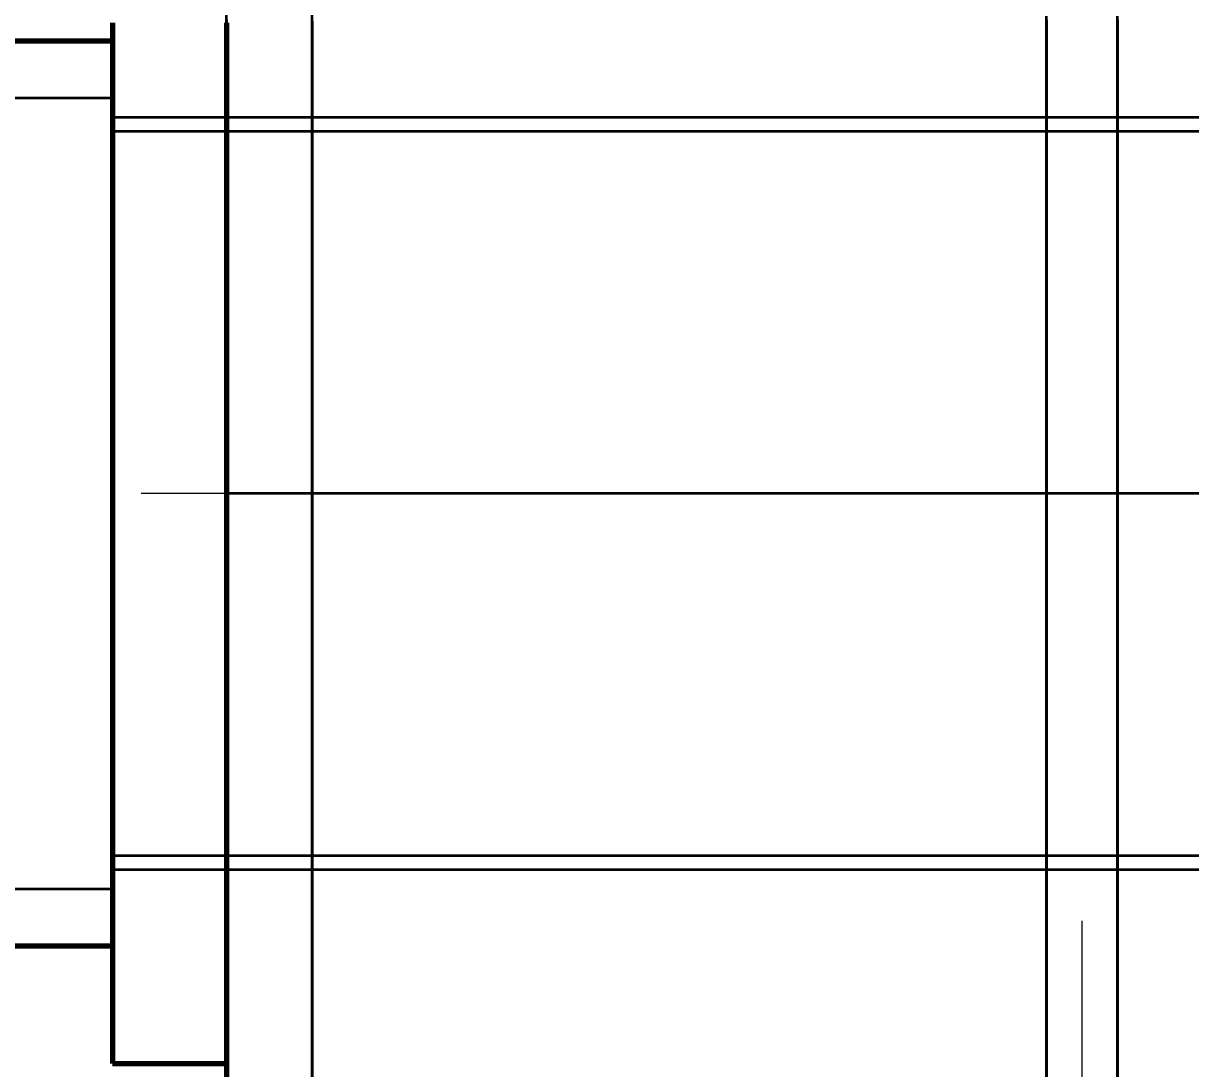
# Model space of a CAD drawing. Header units: millimetres. Extents: x 0 to 2382, y 0 to 420.
# Drawn here: x 178.078 to 182.172, y 118.272 to 121.939 of the extents above; entities that cross this region are included whole.
import ezdxf

# ---------------------------------------------------------------- set-up
doc = ezdxf.new("R2010")
doc.units = ezdxf.units.MM
doc.linetypes.add('IRAM-E-TRAZOS', pattern=[5, 4, -1])
doc.linetypes.add('IRAM-F-TRAZO-PUNTO', pattern=[20, 15, -2, 1, -2])
for name, color, linetype, lineweight in [('01-VISIBLE', 7, 'CONTINUOUS', 70), ('02-OCULTA', 4, 'IRAM-E-TRAZOS', 35), ('03-EJE', 1, 'IRAM-F-TRAZO-PUNTO', 18), ('04-COTA', 3, 'CONTINUOUS', 18)]:
    doc.layers.add(name, color=color, linetype=linetype, lineweight=lineweight)
doc.styles.add('ISO3098', font='isocpeur.ttf')
doc.dimstyles.new('FLAMA-IRAM', dxfattribs={"dimtxt": 3.5, "dimasz": 3.5, "dimexe": 2, "dimexo": 1.5, "dimgap": 1, "dimtad": 1, "dimdec": 1, "dimtxsty": 'ISO3098', "dimblk": 'IRAM_FLECHA', "dimblk1": 'IRAM_FLECHA', "dimblk2": 'IRAM_FLECHA', "dimcen": 2.5, "dimclrd": 256, "dimclre": 256, "dimclrt": 256, "dimazin": 3, "dimtfac": 1, "dimtmove": 0, "dimatfit": 3, "dimlwd": 18, "dimlwe": 18})

# ---------------------------------------------------------------- blocks, each defined once
blk = doc.blocks.new('IRAM_FLECHA')
blk.add_solid([(0, 0), (-1, 0.125), (-1, -0.125)])

msp = doc.modelspace()

# ---------------------------------------------------------------- linework, layer by layer
at = {"layer": '01-VISIBLE'}
for p, q in [((169.8784, 121.8781), (178.3909, 121.8781)), ((145.1909, 118.7031), (178.3909, 118.7031)), ((178.3909, 118.2906), (178.7909, 118.2906))]:
    msp.add_line(p, q, dxfattribs=at)
for points in [[(178.3909, 121.9406), (178.3909, 121.8906), (178.3909, 121.8406), (178.3909, 121.7906), (178.3909, 121.7406), (178.3909, 121.6906), (178.3909, 121.6406), (178.3909, 121.5906), (178.3909, 121.5406), (178.3909, 121.4906), (178.3909, 121.4406), (178.3909, 121.3906), (178.3909, 121.3406), (178.3909, 121.2906), (178.3909, 121.2406), (178.3909, 121.1906), (178.3909, 121.1406), (178.3909, 121.0906), (178.3909, 121.0406), (178.3909, 120.9906), (178.3909, 120.9406), (178.3909, 120.8906), (178.3909, 120.8406), (178.3909, 120.7906), (178.3909, 120.7406), (178.3909, 120.6906), (178.3909, 120.6406), (178.3909, 120.5906), (178.3909, 120.5406), (178.3909, 120.4906), (178.3909, 120.4406), (178.3909, 120.3906), (178.3909, 120.3406), (178.3909, 120.2906)], [(178.7909, 121.9407), (178.7909, 121.8907), (178.7909, 121.8407), (178.7909, 121.7907), (178.7909, 121.7407), (178.7909, 121.6907), (178.7909, 121.6407), (178.7909, 121.5907), (178.7909, 121.5407), (178.7909, 121.4907), (178.7909, 121.4407), (178.7909, 121.3907), (178.7909, 121.3407), (178.7909, 121.2907), (178.7909, 121.2407), (178.7909, 121.1907), (178.7909, 121.1407), (178.7909, 121.0907), (178.7909, 121.0407), (178.7909, 120.9907), (178.7909, 120.9407), (178.7909, 120.8907), (178.7909, 120.8407), (178.7909, 120.7907), (178.7909, 120.7407), (178.7909, 120.6906), (178.7909, 120.6406), (178.7909, 120.5906), (178.7909, 120.5406), (178.7909, 120.4906), (178.7909, 120.4406), (178.7909, 120.3906), (178.7909, 120.3406), (178.7909, 120.2906)], [(178.3909, 120.2906), (178.3909, 120.2406), (178.3909, 120.1906), (178.3909, 120.1406), (178.3909, 120.0906), (178.3909, 120.0406), (178.3909, 119.9906), (178.3909, 119.9406), (178.3909, 119.8906), (178.3909, 119.8406), (178.3909, 119.7906), (178.3909, 119.7406), (178.3909, 119.6906), (178.3909, 119.6406), (178.3909, 119.5906), (178.3909, 119.5406), (178.3909, 119.4906), (178.3909, 119.4406), (178.3909, 119.3906), (178.3909, 119.3406), (178.3909, 119.2906), (178.3909, 119.2406), (178.3909, 119.1906), (178.3909, 119.1406), (178.3909, 119.0906), (178.3909, 119.0406), (178.3909, 118.9906), (178.3909, 118.9406), (178.3909, 118.8906), (178.3909, 118.8406), (178.3909, 118.7906), (178.3909, 118.7406), (178.3909, 118.6906), (178.3909, 118.6406), (178.3909, 118.5906), (178.3909, 118.5406), (178.3909, 118.4906), (178.3909, 118.4406), (178.3909, 118.3906), (178.3909, 118.3406), (178.3909, 118.2906)], [(178.7909, 120.2906), (178.7909, 120.2406), (178.7909, 120.1906), (178.7909, 120.1406), (178.7909, 120.0906), (178.7909, 120.0406), (178.7909, 119.9906), (178.7909, 119.9406), (178.7909, 119.8906), (178.7909, 119.8406), (178.7909, 119.7906), (178.7909, 119.7406), (178.7909, 119.6906), (178.7909, 119.6406), (178.7909, 119.5906), (178.7909, 119.5406), (178.7909, 119.4906), (178.7909, 119.4406), (178.7909, 119.3906), (178.7909, 119.3406), (178.7909, 119.2906), (178.7909, 119.2406), (178.7909, 119.1906), (178.7909, 119.1406), (178.7909, 119.0906), (178.7909, 119.0406), (178.7909, 118.9906), (178.7909, 118.9406), (178.7909, 118.8906), (178.7909, 118.8406), (178.7909, 118.7906), (178.7909, 118.7406), (178.7909, 118.6906), (178.7909, 118.6406), (178.7909, 118.5906), (178.7909, 118.5406), (178.7909, 118.4906), (178.7909, 118.4406), (178.7909, 118.3906), (178.7909, 118.3406), (178.7909, 118.2906), (178.7909, 118.2406)]]:
    msp.add_lwpolyline(points, dxfattribs=at)
at = {"layer": '02-OCULTA'}
for p, q in [((145.1909, 121.6781), (178.3909, 121.6781)), ((178.3909, 121.6106), (178.7909, 121.6106)), ((178.7909, 121.6106), (184.7909, 121.6106)), ((138.3909, 121.5606), (185.1909, 121.5606)), ((178.7909, 120.2906), (184.7909, 120.2906)), ((138.3909, 119.0206), (185.1909, 119.0206)), ((178.3909, 118.9706), (178.7909, 118.9706)), ((178.7909, 118.9706), (184.7909, 118.9706)), ((145.1909, 118.9031), (178.3909, 118.9031))]:
    msp.add_line(p, q, dxfattribs=at)
for points in [[(178.7909, 118.2116), (178.7909, 118.2746), (178.7909, 118.3376), (178.7909, 118.4006), (178.7909, 118.4636), (178.7909, 118.5266), (178.7909, 118.5896), (178.7909, 118.6526), (178.7909, 118.7156), (178.7909, 118.7786), (178.7909, 118.8416), (178.7909, 118.9046), (178.7909, 118.9676), (178.7909, 119.0306), (178.7909, 119.0936), (178.7909, 119.1566), (178.7909, 119.2196), (178.7909, 119.2826), (178.7909, 119.3456), (178.7909, 119.4086), (178.7909, 119.4716), (178.7909, 119.5346), (178.7909, 119.5976), (178.7909, 119.6606), (178.7909, 119.7236), (178.7909, 119.7866), (178.7909, 119.8496), (178.7909, 119.9126), (178.7909, 119.9756), (178.7909, 120.0386), (178.7909, 120.1016), (178.7909, 120.1646), (178.7909, 120.2276), (178.7909, 120.2906), (178.7909, 120.3536), (178.7909, 120.4166), (178.7909, 120.4796), (178.7909, 120.5426), (178.7909, 120.6056), (178.7909, 120.6686), (178.7909, 120.7316), (178.7909, 120.7946), (178.7909, 120.8576), (178.7909, 120.9206), (178.7909, 120.9836), (178.7909, 121.0466), (178.7909, 121.1096), (178.7909, 121.1726), (178.7909, 121.2356), (178.7909, 121.2986), (178.7909, 121.3616), (178.7909, 121.4246), (178.7909, 121.4876), (178.7909, 121.5506), (178.7909, 121.6136), (178.7909, 121.6766), (178.7909, 121.7396), (178.7909, 121.8026), (178.7909, 121.8656), (178.7909, 121.9286), (178.7909, 121.9916)], [(179.0909, 118.2116), (179.0909, 118.2746), (179.0909, 118.3376), (179.0909, 118.4006), (179.0909, 118.4636), (179.0909, 118.5266), (179.0909, 118.5896), (179.0909, 118.6526), (179.0909, 118.7156), (179.0909, 118.7786), (179.0909, 118.8416), (179.0909, 118.9046), (179.0909, 118.9676), (179.0909, 119.0306), (179.0909, 119.0936), (179.0909, 119.1566), (179.0909, 119.2196), (179.0909, 119.2826), (179.0909, 119.3456), (179.0909, 119.4086), (179.0909, 119.4716), (179.0909, 119.5346), (179.0909, 119.5976), (179.0909, 119.6606), (179.0909, 119.7236), (179.0909, 119.7866), (179.0909, 119.8496), (179.0909, 119.9126), (179.0909, 119.9756), (179.0909, 120.0386), (179.0909, 120.1016), (179.0909, 120.1646), (179.0909, 120.2276), (179.0909, 120.2906), (179.0909, 120.3536), (179.0909, 120.4166), (179.0909, 120.4796), (179.0909, 120.5426), (179.0909, 120.6056), (179.0909, 120.6686), (179.0909, 120.7316), (179.0909, 120.7946), (179.0909, 120.8576), (179.0909, 120.9206), (179.0909, 120.9836), (179.0909, 121.0466), (179.0909, 121.1096), (179.0909, 121.1726), (179.0909, 121.2356), (179.0909, 121.2986), (179.0909, 121.3616), (179.0909, 121.4246), (179.0909, 121.4876), (179.0909, 121.5506), (179.0909, 121.6136), (179.0909, 121.6766), (179.0909, 121.7396), (179.0909, 121.8026), (179.0909, 121.8656), (179.0909, 121.9286), (179.0909, 121.9916)], [(179.0909, 118.2446), (179.0909, 118.3066), (179.0909, 118.3686), (179.0909, 118.4306), (179.0909, 118.4926), (179.0909, 118.5546), (179.0909, 118.6166), (179.0909, 118.6786), (179.0909, 118.7406), (179.0909, 118.8026), (179.0909, 118.8646), (179.0909, 118.9266), (179.0909, 118.9886), (179.0909, 119.0506), (179.0909, 119.1126), (179.0909, 119.1746), (179.0909, 119.2366), (179.0909, 119.2986), (179.0909, 119.3606), (179.0909, 119.4226), (179.0909, 119.4846), (179.0909, 119.5466), (179.0909, 119.6086), (179.0909, 119.6706), (179.0909, 119.7326), (179.0909, 119.7946), (179.0909, 119.8566), (179.0909, 119.9186), (179.0909, 119.9806), (179.0909, 120.0426), (179.0909, 120.1046), (179.0909, 120.1666), (179.0909, 120.2286), (179.0909, 120.2906), (179.0909, 120.3526), (179.0909, 120.4146), (179.0909, 120.4766), (179.0909, 120.5386), (179.0909, 120.6006), (179.0909, 120.6626), (179.0909, 120.7246), (179.0909, 120.7866), (179.0909, 120.8486), (179.0909, 120.9106), (179.0909, 120.9726), (179.0909, 121.0346), (179.0909, 121.0966), (179.0909, 121.1586), (179.0909, 121.2206), (179.0909, 121.2826), (179.0909, 121.3446), (179.0909, 121.4066), (179.0909, 121.4686), (179.0909, 121.5306), (179.0909, 121.5926), (179.0909, 121.6546), (179.0909, 121.7166), (179.0909, 121.7786), (179.0909, 121.8406), (179.0909, 121.9026), (179.0909, 121.9646)], [(181.6659, 118.2446), (181.6659, 118.3066), (181.6659, 118.3686), (181.6659, 118.4306), (181.6659, 118.4926), (181.6659, 118.5546), (181.6659, 118.6166), (181.6659, 118.6786), (181.6659, 118.7406), (181.6659, 118.8026), (181.6659, 118.8646), (181.6659, 118.9266), (181.6659, 118.9886), (181.6659, 119.0506), (181.6659, 119.1126), (181.6659, 119.1746), (181.6659, 119.2366), (181.6659, 119.2986), (181.6659, 119.3606), (181.6659, 119.4226), (181.6659, 119.4846), (181.6659, 119.5466), (181.6659, 119.6086), (181.6659, 119.6706), (181.6659, 119.7326), (181.6659, 119.7946), (181.6659, 119.8566), (181.6659, 119.9186), (181.6659, 119.9806), (181.6659, 120.0426), (181.6659, 120.1046), (181.6659, 120.1666), (181.6659, 120.2286), (181.6659, 120.2906), (181.6659, 120.3526), (181.6659, 120.4146), (181.6659, 120.4766), (181.6659, 120.5386), (181.6659, 120.6006), (181.6659, 120.6626), (181.6659, 120.7246), (181.6659, 120.7866), (181.6659, 120.8486), (181.6659, 120.9106), (181.6659, 120.9726), (181.6659, 121.0346), (181.6659, 121.0966), (181.6659, 121.1586), (181.6659, 121.2206), (181.6659, 121.2826), (181.6659, 121.3446), (181.6659, 121.4066), (181.6659, 121.4686), (181.6659, 121.5306), (181.6659, 121.5926), (181.6659, 121.6546), (181.6659, 121.7166), (181.6659, 121.7786), (181.6659, 121.8406), (181.6659, 121.9026), (181.6659, 121.9646)], [(181.9159, 118.2446), (181.9159, 118.3066), (181.9159, 118.3686), (181.9159, 118.4306), (181.9159, 118.4926), (181.9159, 118.5546), (181.9159, 118.6166), (181.9159, 118.6786), (181.9159, 118.7406), (181.9159, 118.8026), (181.9159, 118.8646), (181.9159, 118.9266), (181.9159, 118.9886), (181.9159, 119.0506), (181.9159, 119.1126), (181.9159, 119.1746), (181.9159, 119.2366), (181.9159, 119.2986), (181.9159, 119.3606), (181.9159, 119.4226), (181.9159, 119.4846), (181.9159, 119.5466), (181.9159, 119.6086), (181.9159, 119.6706), (181.9159, 119.7326), (181.9159, 119.7946), (181.9159, 119.8566), (181.9159, 119.9186), (181.9159, 119.9806), (181.9159, 120.0426), (181.9159, 120.1046), (181.9159, 120.1666), (181.9159, 120.2286), (181.9159, 120.2906), (181.9159, 120.3526), (181.9159, 120.4146), (181.9159, 120.4766), (181.9159, 120.5386), (181.9159, 120.6006), (181.9159, 120.6626), (181.9159, 120.7246), (181.9159, 120.7866), (181.9159, 120.8486), (181.9159, 120.9106), (181.9159, 120.9726), (181.9159, 121.0346), (181.9159, 121.0966), (181.9159, 121.1586), (181.9159, 121.2206), (181.9159, 121.2826), (181.9159, 121.3446), (181.9159, 121.4066), (181.9159, 121.4686), (181.9159, 121.5306), (181.9159, 121.5926), (181.9159, 121.6546), (181.9159, 121.7166), (181.9159, 121.7786), (181.9159, 121.8406), (181.9159, 121.9026), (181.9159, 121.9646)], [(178.3909, 118.2906), (178.3909, 118.3406), (178.3909, 118.3906), (178.3909, 118.4406), (178.3909, 118.4906), (178.3909, 118.5406), (178.3909, 118.5906), (178.3909, 118.6406), (178.3909, 118.6906), (178.3909, 118.7406), (178.3909, 118.7906), (178.3909, 118.8406), (178.3909, 118.8906), (178.3909, 118.9406), (178.3909, 118.9906), (178.3909, 119.0406), (178.3909, 119.0906), (178.3909, 119.1406), (178.3909, 119.1906), (178.3909, 119.2406), (178.3909, 119.2906), (178.3909, 119.3406), (178.3909, 119.3906), (178.3909, 119.4406), (178.3909, 119.4906), (178.3909, 119.5406), (178.3909, 119.5906), (178.3909, 119.6406), (178.3909, 119.6906), (178.3909, 119.7406), (178.3909, 119.7906), (178.3909, 119.8406), (178.3909, 119.8906), (178.3909, 119.9406), (178.3909, 119.9906), (178.3909, 120.0406), (178.3909, 120.0906), (178.3909, 120.1406), (178.3909, 120.1906), (178.3909, 120.2406), (178.3909, 120.2906), (178.3909, 120.3406), (178.3909, 120.3906), (178.3909, 120.4406), (178.3909, 120.4906), (178.3909, 120.5406), (178.3909, 120.5906), (178.3909, 120.6406), (178.3909, 120.6906), (178.3909, 120.7406), (178.3909, 120.7906), (178.3909, 120.8406), (178.3909, 120.8906), (178.3909, 120.9406), (178.3909, 120.9906), (178.3909, 121.0406), (178.3909, 121.0906), (178.3909, 121.1406), (178.3909, 121.1906), (178.3909, 121.2406), (178.3909, 121.2906), (178.3909, 121.3406), (178.3909, 121.3906), (178.3909, 121.4406), (178.3909, 121.4906), (178.3909, 121.5406), (178.3909, 121.5906), (178.3909, 121.6406), (178.3909, 121.6906), (178.3909, 121.7406), (178.3909, 121.7906), (178.3909, 121.8406), (178.3909, 121.8906), (178.3909, 121.9406)], [(178.7909, 118.1906), (178.7909, 118.2781), (178.7909, 118.3656), (178.7909, 118.4531), (178.7909, 118.5406), (178.7909, 118.6281), (178.7909, 118.7156), (178.7909, 118.8031), (178.7909, 118.8906), (178.7909, 118.9781), (178.7909, 119.0656), (178.7909, 119.1531), (178.7909, 119.2406), (178.7909, 119.3281), (178.7909, 119.4156), (178.7909, 119.5031), (178.7909, 119.5906), (178.7909, 119.6781), (178.7909, 119.7656), (178.7909, 119.8531), (178.7909, 119.9406), (178.7909, 120.0281), (178.7909, 120.1156), (178.7909, 120.2031), (178.7909, 120.2906), (178.7909, 120.3781), (178.7909, 120.4656), (178.7909, 120.5531), (178.7909, 120.6406), (178.7909, 120.7281), (178.7909, 120.8156), (178.7909, 120.9031), (178.7909, 120.9906), (178.7909, 121.0781), (178.7909, 121.1656), (178.7909, 121.2531), (178.7909, 121.3406), (178.7909, 121.4281), (178.7909, 121.5156), (178.7909, 121.6031), (178.7909, 121.6906), (178.7909, 121.7781), (178.7909, 121.8656), (178.7909, 121.9531)], [(178.7909, 118.2267), (178.7909, 118.2771), (178.7909, 118.3274), (178.7909, 118.3778), (178.7909, 118.4281), (178.7909, 118.4784), (178.7909, 118.5288), (178.7909, 118.5791), (178.7909, 118.6294), (178.7909, 118.6798), (178.7909, 118.7301), (178.7909, 118.7805), (178.7909, 118.8308), (178.7909, 118.8811), (178.7909, 118.9315), (178.7909, 118.9818), (178.7909, 119.0322), (178.7909, 119.0825), (178.7909, 119.1328), (178.7909, 119.1832), (178.7909, 119.2335), (178.7909, 119.2839), (178.7909, 119.3342), (178.7909, 119.3845), (178.7909, 119.4349), (178.7909, 119.4852), (178.7909, 119.5355), (178.7909, 119.5859), (178.7909, 119.6362), (178.7909, 119.6866), (178.7909, 119.7369), (178.7909, 119.7872), (178.7909, 119.8376), (178.7909, 119.8879), (178.7909, 119.9383), (178.7909, 119.9886), (178.7909, 120.0389), (178.7909, 120.0893), (178.7909, 120.1396), (178.7909, 120.19), (178.7909, 120.2403), (178.7909, 120.2906), (178.7909, 120.341), (178.7909, 120.3913), (178.7909, 120.4416), (178.7909, 120.492), (178.7909, 120.5423), (178.7909, 120.5927), (178.7909, 120.643), (178.7909, 120.6933), (178.7909, 120.7437), (178.7909, 120.794), (178.7909, 120.8444), (178.7909, 120.8947), (178.7909, 120.945), (178.7909, 120.9954), (178.7909, 121.0457), (178.7909, 121.0961), (178.7909, 121.1464), (178.7909, 121.1967), (178.7909, 121.2471), (178.7909, 121.2974), (178.7909, 121.3478), (178.7909, 121.3981), (178.7909, 121.4484), (178.7909, 121.4988), (178.7909, 121.5491), (178.7909, 121.5994), (178.7909, 121.6498), (178.7909, 121.7001), (178.7909, 121.7505), (178.7909, 121.8008), (178.7909, 121.8511), (178.7909, 121.9015), (178.7909, 121.9518)], [(178.7909, 121.9518), (178.7909, 121.9015), (178.7909, 121.8511), (178.7909, 121.8008), (178.7909, 121.7505), (178.7909, 121.7001), (178.7909, 121.6498), (178.7909, 121.5994), (178.7909, 121.5491), (178.7909, 121.4988), (178.7909, 121.4484), (178.7909, 121.3981), (178.7909, 121.3478), (178.7909, 121.2974), (178.7909, 121.2471), (178.7909, 121.1967), (178.7909, 121.1464), (178.7909, 121.0961), (178.7909, 121.0457), (178.7909, 120.9954), (178.7909, 120.945), (178.7909, 120.8947), (178.7909, 120.8444), (178.7909, 120.794), (178.7909, 120.7437), (178.7909, 120.6933), (178.7909, 120.643), (178.7909, 120.5927), (178.7909, 120.5423), (178.7909, 120.492), (178.7909, 120.4416), (178.7909, 120.3913), (178.7909, 120.341), (178.7909, 120.2906)], [(178.7909, 121.9472), (178.7909, 121.897), (178.7909, 121.8468), (178.7909, 121.7966), (178.7909, 121.7464), (178.7909, 121.6962), (178.7909, 121.646), (178.7909, 121.5958), (178.7909, 121.5456), (178.7909, 121.4954), (178.7909, 121.4452), (178.7909, 121.395), (178.7909, 121.3448), (178.7909, 121.2946), (178.7909, 121.2444), (178.7909, 121.1942), (178.7909, 121.144), (178.7909, 121.0938), (178.7909, 121.0436), (178.7909, 120.9934), (178.7909, 120.9432), (178.7909, 120.893), (178.7909, 120.8428), (178.7909, 120.7926), (178.7909, 120.7424), (178.7909, 120.6922), (178.7909, 120.642), (178.7909, 120.5918), (178.7909, 120.5416), (178.7909, 120.4914), (178.7909, 120.4412), (178.7909, 120.391), (178.7909, 120.3408), (178.7909, 120.2906)], [(178.7909, 118.2906), (178.7909, 118.3406), (178.7909, 118.3906), (178.7909, 118.4406), (178.7909, 118.4906), (178.7909, 118.5406), (178.7909, 118.5906), (178.7909, 118.6406), (178.7909, 118.6906), (178.7909, 118.7406), (178.7909, 118.7906), (178.7909, 118.8406), (178.7909, 118.8906), (178.7909, 118.9406), (178.7909, 118.9906), (178.7909, 119.0406), (178.7909, 119.0906), (178.7909, 119.1406), (178.7909, 119.1906), (178.7909, 119.2406), (178.7909, 119.2906), (178.7909, 119.3406), (178.7909, 119.3906), (178.7909, 119.4406), (178.7909, 119.4906), (178.7909, 119.5406), (178.7909, 119.5906), (178.7909, 119.6406), (178.7909, 119.6906), (178.7909, 119.7406), (178.7909, 119.7906), (178.7909, 119.8406), (178.7909, 119.8906), (178.7909, 119.9406), (178.7909, 119.9906), (178.7909, 120.0406), (178.7909, 120.0906), (178.7909, 120.1406), (178.7909, 120.1906), (178.7909, 120.2406), (178.7909, 120.2906), (178.7909, 120.3406), (178.7909, 120.3906), (178.7909, 120.4406), (178.7909, 120.4906), (178.7909, 120.5406), (178.7909, 120.5906), (178.7909, 120.6406), (178.7909, 120.6906), (178.7909, 120.7406), (178.7909, 120.7906), (178.7909, 120.8406), (178.7909, 120.8906), (178.7909, 120.9406), (178.7909, 120.9906), (178.7909, 121.0406), (178.7909, 121.0906), (178.7909, 121.1406), (178.7909, 121.1906), (178.7909, 121.2406), (178.7909, 121.2906), (178.7909, 121.3406), (178.7909, 121.3906), (178.7909, 121.4406), (178.7909, 121.4906), (178.7909, 121.5406), (178.7909, 121.5906), (178.7909, 121.6406), (178.7909, 121.6906), (178.7909, 121.7406), (178.7909, 121.7906), (178.7909, 121.8406), (178.7909, 121.8906), (178.7909, 121.9406)], [(178.7909, 121.9406), (178.7909, 121.8906), (178.7909, 121.8406), (178.7909, 121.7906), (178.7909, 121.7406), (178.7909, 121.6906), (178.7909, 121.6406), (178.7909, 121.5906), (178.7909, 121.5406), (178.7909, 121.4906), (178.7909, 121.4406), (178.7909, 121.3906), (178.7909, 121.3406), (178.7909, 121.2906), (178.7909, 121.2406), (178.7909, 121.1906), (178.7909, 121.1406), (178.7909, 121.0906), (178.7909, 121.0406), (178.7909, 120.9906), (178.7909, 120.9406), (178.7909, 120.8906), (178.7909, 120.8406), (178.7909, 120.7906), (178.7909, 120.7406), (178.7909, 120.6906), (178.7909, 120.6406), (178.7909, 120.5906), (178.7909, 120.5406), (178.7909, 120.4906), (178.7909, 120.4406), (178.7909, 120.3906), (178.7909, 120.3406), (178.7909, 120.2906)], [(179.0909, 121.9473), (179.0909, 121.8971), (179.0909, 121.8469), (179.0909, 121.7967), (179.0909, 121.7465), (179.0909, 121.6963), (179.0909, 121.6461), (179.0909, 121.5959), (179.0909, 121.5457), (179.0909, 121.4955), (179.0909, 121.4453), (179.0909, 121.3951), (179.0909, 121.3449), (179.0909, 121.2947), (179.0909, 121.2445), (179.0909, 121.1943), (179.0909, 121.1441), (179.0909, 121.0939), (179.0909, 121.0437), (179.0909, 120.9935), (179.0909, 120.9433), (179.0909, 120.8931), (179.0909, 120.8429), (179.0909, 120.7927), (179.0909, 120.7425), (179.0909, 120.6923), (179.0909, 120.642), (179.0909, 120.5918), (179.0909, 120.5416), (179.0909, 120.4914), (179.0909, 120.4412), (179.0909, 120.391), (179.0909, 120.3408), (179.0909, 120.2906)], [(179.0909, 121.9472), (179.0909, 121.897), (179.0909, 121.8468), (179.0909, 121.7966), (179.0909, 121.7464), (179.0909, 121.6962), (179.0909, 121.646), (179.0909, 121.5958), (179.0909, 121.5456), (179.0909, 121.4954), (179.0909, 121.4452), (179.0909, 121.395), (179.0909, 121.3448), (179.0909, 121.2946), (179.0909, 121.2444), (179.0909, 121.1942), (179.0909, 121.144), (179.0909, 121.0938), (179.0909, 121.0436), (179.0909, 120.9934), (179.0909, 120.9432), (179.0909, 120.893), (179.0909, 120.8428), (179.0909, 120.7926), (179.0909, 120.7424), (179.0909, 120.6922), (179.0909, 120.642), (179.0909, 120.5918), (179.0909, 120.5416), (179.0909, 120.4914), (179.0909, 120.4412), (179.0909, 120.391), (179.0909, 120.3408), (179.0909, 120.2906)], [(181.6659, 118.2267), (181.6659, 118.2771), (181.6659, 118.3274), (181.6659, 118.3778), (181.6659, 118.4281), (181.6659, 118.4784), (181.6659, 118.5288), (181.6659, 118.5791), (181.6659, 118.6294), (181.6659, 118.6798), (181.6659, 118.7301), (181.6659, 118.7805), (181.6659, 118.8308), (181.6659, 118.8811), (181.6659, 118.9315), (181.6659, 118.9818), (181.6659, 119.0322), (181.6659, 119.0825), (181.6659, 119.1328), (181.6659, 119.1832), (181.6659, 119.2335), (181.6659, 119.2839), (181.6659, 119.3342), (181.6659, 119.3845), (181.6659, 119.4349), (181.6659, 119.4852), (181.6659, 119.5355), (181.6659, 119.5859), (181.6659, 119.6362), (181.6659, 119.6866), (181.6659, 119.7369), (181.6659, 119.7872), (181.6659, 119.8376), (181.6659, 119.8879), (181.6659, 119.9383), (181.6659, 119.9886), (181.6659, 120.0389), (181.6659, 120.0893), (181.6659, 120.1396), (181.6659, 120.19), (181.6659, 120.2403), (181.6659, 120.2906), (181.6659, 120.341), (181.6659, 120.3913), (181.6659, 120.4416), (181.6659, 120.492), (181.6659, 120.5423), (181.6659, 120.5927), (181.6659, 120.643), (181.6659, 120.6933), (181.6659, 120.7437), (181.6659, 120.794), (181.6659, 120.8444), (181.6659, 120.8947), (181.6659, 120.945), (181.6659, 120.9954), (181.6659, 121.0457), (181.6659, 121.0961), (181.6659, 121.1464), (181.6659, 121.1967), (181.6659, 121.2471), (181.6659, 121.2974), (181.6659, 121.3478), (181.6659, 121.3981), (181.6659, 121.4484), (181.6659, 121.4988), (181.6659, 121.5491), (181.6659, 121.5994), (181.6659, 121.6498), (181.6659, 121.7001), (181.6659, 121.7505), (181.6659, 121.8008), (181.6659, 121.8511), (181.6659, 121.9015), (181.6659, 121.9518)], [(181.6659, 121.9518), (181.6659, 121.9015), (181.6659, 121.8511), (181.6659, 121.8008), (181.6659, 121.7505), (181.6659, 121.7001), (181.6659, 121.6498), (181.6659, 121.5994), (181.6659, 121.5491), (181.6659, 121.4988), (181.6659, 121.4484), (181.6659, 121.3981), (181.6659, 121.3478), (181.6659, 121.2974), (181.6659, 121.2471), (181.6659, 121.1967), (181.6659, 121.1464), (181.6659, 121.0961), (181.6659, 121.0457), (181.6659, 120.9954), (181.6659, 120.945), (181.6659, 120.8947), (181.6659, 120.8444), (181.6659, 120.794), (181.6659, 120.7437), (181.6659, 120.6933), (181.6659, 120.643), (181.6659, 120.5927), (181.6659, 120.5423), (181.6659, 120.492), (181.6659, 120.4416), (181.6659, 120.3913), (181.6659, 120.341), (181.6659, 120.2906)], [(181.6659, 121.9473), (181.6659, 121.8971), (181.6659, 121.8469), (181.6659, 121.7967), (181.6659, 121.7465), (181.6659, 121.6963), (181.6659, 121.6461), (181.6659, 121.5959), (181.6659, 121.5457), (181.6659, 121.4955), (181.6659, 121.4453), (181.6659, 121.3951), (181.6659, 121.3449), (181.6659, 121.2947), (181.6659, 121.2445), (181.6659, 121.1943), (181.6659, 121.1441), (181.6659, 121.0939), (181.6659, 121.0437), (181.6659, 120.9935), (181.6659, 120.9433), (181.6659, 120.8931), (181.6659, 120.8429), (181.6659, 120.7927), (181.6659, 120.7425), (181.6659, 120.6923), (181.6659, 120.642), (181.6659, 120.5918), (181.6659, 120.5416), (181.6659, 120.4914), (181.6659, 120.4412), (181.6659, 120.391), (181.6659, 120.3408), (181.6659, 120.2906)], [(181.9159, 118.2267), (181.9159, 118.2771), (181.9159, 118.3274), (181.9159, 118.3778), (181.9159, 118.4281), (181.9159, 118.4784), (181.9159, 118.5288), (181.9159, 118.5791), (181.9159, 118.6294), (181.9159, 118.6798), (181.9159, 118.7301), (181.9159, 118.7805), (181.9159, 118.8308), (181.9159, 118.8811), (181.9159, 118.9315), (181.9159, 118.9818), (181.9159, 119.0322), (181.9159, 119.0825), (181.9159, 119.1328), (181.9159, 119.1832), (181.9159, 119.2335), (181.9159, 119.2839), (181.9159, 119.3342), (181.9159, 119.3845), (181.9159, 119.4349), (181.9159, 119.4852), (181.9159, 119.5355), (181.9159, 119.5859), (181.9159, 119.6362), (181.9159, 119.6866), (181.9159, 119.7369), (181.9159, 119.7872), (181.9159, 119.8376), (181.9159, 119.8879), (181.9159, 119.9383), (181.9159, 119.9886), (181.9159, 120.0389), (181.9159, 120.0893), (181.9159, 120.1396), (181.9159, 120.19), (181.9159, 120.2403), (181.9159, 120.2906), (181.9159, 120.341), (181.9159, 120.3913), (181.9159, 120.4416), (181.9159, 120.492), (181.9159, 120.5423), (181.9159, 120.5927), (181.9159, 120.643), (181.9159, 120.6933), (181.9159, 120.7437), (181.9159, 120.794), (181.9159, 120.8444), (181.9159, 120.8947), (181.9159, 120.945), (181.9159, 120.9954), (181.9159, 121.0457), (181.9159, 121.0961), (181.9159, 121.1464), (181.9159, 121.1967), (181.9159, 121.2471), (181.9159, 121.2974), (181.9159, 121.3478), (181.9159, 121.3981), (181.9159, 121.4484), (181.9159, 121.4988), (181.9159, 121.5491), (181.9159, 121.5994), (181.9159, 121.6498), (181.9159, 121.7001), (181.9159, 121.7505), (181.9159, 121.8008), (181.9159, 121.8511), (181.9159, 121.9015), (181.9159, 121.9518)], [(181.9159, 121.9518), (181.9159, 121.9015), (181.9159, 121.8511), (181.9159, 121.8008), (181.9159, 121.7505), (181.9159, 121.7001), (181.9159, 121.6498), (181.9159, 121.5994), (181.9159, 121.5491), (181.9159, 121.4988), (181.9159, 121.4484), (181.9159, 121.3981), (181.9159, 121.3478), (181.9159, 121.2974), (181.9159, 121.2471), (181.9159, 121.1967), (181.9159, 121.1464), (181.9159, 121.0961), (181.9159, 121.0457), (181.9159, 120.9954), (181.9159, 120.945), (181.9159, 120.8947), (181.9159, 120.8444), (181.9159, 120.794), (181.9159, 120.7437), (181.9159, 120.6933), (181.9159, 120.643), (181.9159, 120.5927), (181.9159, 120.5423), (181.9159, 120.492), (181.9159, 120.4416), (181.9159, 120.3913), (181.9159, 120.341), (181.9159, 120.2906)], [(181.9159, 121.9473), (181.9159, 121.8971), (181.9159, 121.8469), (181.9159, 121.7967), (181.9159, 121.7465), (181.9159, 121.6963), (181.9159, 121.6461), (181.9159, 121.5959), (181.9159, 121.5457), (181.9159, 121.4955), (181.9159, 121.4453), (181.9159, 121.3951), (181.9159, 121.3449), (181.9159, 121.2947), (181.9159, 121.2445), (181.9159, 121.1943), (181.9159, 121.1441), (181.9159, 121.0939), (181.9159, 121.0437), (181.9159, 120.9935), (181.9159, 120.9433), (181.9159, 120.8931), (181.9159, 120.8429), (181.9159, 120.7927), (181.9159, 120.7425), (181.9159, 120.6923), (181.9159, 120.642), (181.9159, 120.5918), (181.9159, 120.5416), (181.9159, 120.4914), (181.9159, 120.4412), (181.9159, 120.391), (181.9159, 120.3408), (181.9159, 120.2906)], [(178.3909, 118.7031), (178.3909, 118.7535), (178.3909, 118.8039), (178.3909, 118.8543), (178.3909, 118.9047), (178.3909, 118.9551), (178.3909, 119.0055), (178.3909, 119.0559), (178.3909, 119.1063), (178.3909, 119.1567), (178.3909, 119.2071), (178.3909, 119.2575), (178.3909, 119.3079), (178.3909, 119.3583), (178.3909, 119.4087), (178.3909, 119.4591), (178.3909, 119.5095), (178.3909, 119.5599), (178.3909, 119.6103), (178.3909, 119.6607), (178.3909, 119.7111), (178.3909, 119.7615), (178.3909, 119.8119), (178.3909, 119.8623), (178.3909, 119.9127), (178.3909, 119.9631), (178.3909, 120.0134), (178.3909, 120.0638), (178.3909, 120.1142), (178.3909, 120.1646), (178.3909, 120.215), (178.3909, 120.2654), (178.3909, 120.3158), (178.3909, 120.3662), (178.3909, 120.4166), (178.3909, 120.467), (178.3909, 120.5174), (178.3909, 120.5678), (178.3909, 120.6182), (178.3909, 120.6686), (178.3909, 120.719), (178.3909, 120.7694), (178.3909, 120.8198), (178.3909, 120.8702), (178.3909, 120.9206), (178.3909, 120.971), (178.3909, 121.0214), (178.3909, 121.0718), (178.3909, 121.1222), (178.3909, 121.1726), (178.3909, 121.223), (178.3909, 121.2734), (178.3909, 121.3238), (178.3909, 121.3742), (178.3909, 121.4246), (178.3909, 121.475), (178.3909, 121.5254), (178.3909, 121.5758), (178.3909, 121.6261), (178.3909, 121.6765), (178.3909, 121.7269), (178.3909, 121.7773), (178.3909, 121.8277), (178.3909, 121.8781)], [(178.3909, 121.8781), (178.3909, 121.8269), (178.3909, 121.7757), (178.3909, 121.7245), (178.3909, 121.6733), (178.3909, 121.6221), (178.3909, 121.5709), (178.3909, 121.5197), (178.3909, 121.4685), (178.3909, 121.4172), (178.3909, 121.366), (178.3909, 121.3148), (178.3909, 121.2636), (178.3909, 121.2124), (178.3909, 121.1612), (178.3909, 121.11), (178.3909, 121.0588), (178.3909, 121.0076), (178.3909, 120.9564), (178.3909, 120.9051), (178.3909, 120.8539), (178.3909, 120.8027), (178.3909, 120.7515), (178.3909, 120.7003), (178.3909, 120.6491), (178.3909, 120.5979), (178.3909, 120.5467), (178.3909, 120.4955), (178.3909, 120.4443), (178.3909, 120.3931), (178.3909, 120.3418), (178.3909, 120.2906)], [(178.3909, 118.9031), (178.3909, 118.9536), (178.3909, 119.004), (178.3909, 119.0545), (178.3909, 119.105), (178.3909, 119.1554), (178.3909, 119.2059), (178.3909, 119.2563), (178.3909, 119.3068), (178.3909, 119.3572), (178.3909, 119.4077), (178.3909, 119.4581), (178.3909, 119.5086), (178.3909, 119.559), (178.3909, 119.6095), (178.3909, 119.66), (178.3909, 119.7104), (178.3909, 119.7609), (178.3909, 119.8113), (178.3909, 119.8618), (178.3909, 119.9122), (178.3909, 119.9627), (178.3909, 120.0131), (178.3909, 120.0636), (178.3909, 120.114), (178.3909, 120.1645), (178.3909, 120.215), (178.3909, 120.2654), (178.3909, 120.3159), (178.3909, 120.3663), (178.3909, 120.4168), (178.3909, 120.4672), (178.3909, 120.5177), (178.3909, 120.5681), (178.3909, 120.6186), (178.3909, 120.669), (178.3909, 120.7195), (178.3909, 120.77), (178.3909, 120.8204), (178.3909, 120.8709), (178.3909, 120.9213), (178.3909, 120.9718), (178.3909, 121.0222), (178.3909, 121.0727), (178.3909, 121.1231), (178.3909, 121.1736), (178.3909, 121.224), (178.3909, 121.2745), (178.3909, 121.325), (178.3909, 121.3754), (178.3909, 121.4259), (178.3909, 121.4763), (178.3909, 121.5268), (178.3909, 121.5772), (178.3909, 121.6277), (178.3909, 121.6781)], [(178.3909, 121.6781), (178.3909, 121.6267), (178.3909, 121.5754), (178.3909, 121.524), (178.3909, 121.4726), (178.3909, 121.4212), (178.3909, 121.3698), (178.3909, 121.3184), (178.3909, 121.267), (178.3909, 121.2156), (178.3909, 121.1642), (178.3909, 121.1129), (178.3909, 121.0615), (178.3909, 121.0101), (178.3909, 120.9587), (178.3909, 120.9073), (178.3909, 120.8559), (178.3909, 120.8045), (178.3909, 120.7531), (178.3909, 120.7017), (178.3909, 120.6504), (178.3909, 120.599), (178.3909, 120.5476), (178.3909, 120.4962), (178.3909, 120.4448), (178.3909, 120.3934), (178.3909, 120.342), (178.3909, 120.2906)], [(178.3909, 118.9706), (178.3909, 119.0214), (178.3909, 119.0722), (178.3909, 119.1229), (178.3909, 119.1737), (178.3909, 119.2245), (178.3909, 119.2752), (178.3909, 119.326), (178.3909, 119.3768), (178.3909, 119.4276), (178.3909, 119.4783), (178.3909, 119.5291), (178.3909, 119.5799), (178.3909, 119.6306), (178.3909, 119.6814), (178.3909, 119.7322), (178.3909, 119.7829), (178.3909, 119.8337), (178.3909, 119.8845), (178.3909, 119.9352), (178.3909, 119.986), (178.3909, 120.0368), (178.3909, 120.0876), (178.3909, 120.1383), (178.3909, 120.1891), (178.3909, 120.2399), (178.3909, 120.2906), (178.3909, 120.3414), (178.3909, 120.3922), (178.3909, 120.4429), (178.3909, 120.4937), (178.3909, 120.5445), (178.3909, 120.5952), (178.3909, 120.646), (178.3909, 120.6968), (178.3909, 120.7476), (178.3909, 120.7983), (178.3909, 120.8491), (178.3909, 120.8999), (178.3909, 120.9506), (178.3909, 121.0014), (178.3909, 121.0522), (178.3909, 121.1029), (178.3909, 121.1537), (178.3909, 121.2045), (178.3909, 121.2552), (178.3909, 121.306), (178.3909, 121.3568), (178.3909, 121.4076), (178.3909, 121.4583), (178.3909, 121.5091), (178.3909, 121.5599), (178.3909, 121.6106)], [(178.3909, 121.6106), (178.3909, 121.5599), (178.3909, 121.5091), (178.3909, 121.4583), (178.3909, 121.4076), (178.3909, 121.3568), (178.3909, 121.306), (178.3909, 121.2552), (178.3909, 121.2045), (178.3909, 121.1537), (178.3909, 121.1029), (178.3909, 121.0522), (178.3909, 121.0014), (178.3909, 120.9506), (178.3909, 120.8999), (178.3909, 120.8491), (178.3909, 120.7983), (178.3909, 120.7476), (178.3909, 120.6968), (178.3909, 120.646), (178.3909, 120.5952), (178.3909, 120.5445), (178.3909, 120.4937), (178.3909, 120.4429), (178.3909, 120.3922), (178.3909, 120.3414), (178.3909, 120.2906)], [(178.7909, 118.9706), (178.7909, 119.0214), (178.7909, 119.0722), (178.7909, 119.1229), (178.7909, 119.1737), (178.7909, 119.2245), (178.7909, 119.2752), (178.7909, 119.326), (178.7909, 119.3768), (178.7909, 119.4276), (178.7909, 119.4783), (178.7909, 119.5291), (178.7909, 119.5799), (178.7909, 119.6306), (178.7909, 119.6814), (178.7909, 119.7322), (178.7909, 119.7829), (178.7909, 119.8337), (178.7909, 119.8845), (178.7909, 119.9352), (178.7909, 119.986), (178.7909, 120.0368), (178.7909, 120.0876), (178.7909, 120.1383), (178.7909, 120.1891), (178.7909, 120.2399), (178.7909, 120.2906), (178.7909, 120.3414), (178.7909, 120.3922), (178.7909, 120.4429), (178.7909, 120.4937), (178.7909, 120.5445), (178.7909, 120.5952), (178.7909, 120.646), (178.7909, 120.6968), (178.7909, 120.7476), (178.7909, 120.7983), (178.7909, 120.8491), (178.7909, 120.8999), (178.7909, 120.9506), (178.7909, 121.0014), (178.7909, 121.0522), (178.7909, 121.1029), (178.7909, 121.1537), (178.7909, 121.2045), (178.7909, 121.2552), (178.7909, 121.306), (178.7909, 121.3568), (178.7909, 121.4076), (178.7909, 121.4583), (178.7909, 121.5091), (178.7909, 121.5599), (178.7909, 121.6106)], [(178.7909, 121.6106), (178.7909, 121.5599), (178.7909, 121.5091), (178.7909, 121.4583), (178.7909, 121.4076), (178.7909, 121.3568), (178.7909, 121.306), (178.7909, 121.2552), (178.7909, 121.2045), (178.7909, 121.1537), (178.7909, 121.1029), (178.7909, 121.0522), (178.7909, 121.0014), (178.7909, 120.9506), (178.7909, 120.8999), (178.7909, 120.8491), (178.7909, 120.7983), (178.7909, 120.7476), (178.7909, 120.6968), (178.7909, 120.646), (178.7909, 120.5952), (178.7909, 120.5445), (178.7909, 120.4937), (178.7909, 120.4429), (178.7909, 120.3922), (178.7909, 120.3414), (178.7909, 120.2906)], [(178.7909, 118.9706), (178.7909, 119.0214), (178.7909, 119.0722), (178.7909, 119.1229), (178.7909, 119.1737), (178.7909, 119.2245), (178.7909, 119.2752), (178.7909, 119.326), (178.7909, 119.3768), (178.7909, 119.4276), (178.7909, 119.4783), (178.7909, 119.5291), (178.7909, 119.5799), (178.7909, 119.6306), (178.7909, 119.6814), (178.7909, 119.7322), (178.7909, 119.7829), (178.7909, 119.8337), (178.7909, 119.8845), (178.7909, 119.9352), (178.7909, 119.986), (178.7909, 120.0368), (178.7909, 120.0876), (178.7909, 120.1383), (178.7909, 120.1891), (178.7909, 120.2399), (178.7909, 120.2906), (178.7909, 120.3414), (178.7909, 120.3922), (178.7909, 120.4429), (178.7909, 120.4937), (178.7909, 120.5445), (178.7909, 120.5952), (178.7909, 120.646), (178.7909, 120.6968), (178.7909, 120.7476), (178.7909, 120.7983), (178.7909, 120.8491), (178.7909, 120.8999), (178.7909, 120.9506), (178.7909, 121.0014), (178.7909, 121.0522), (178.7909, 121.1029), (178.7909, 121.1537), (178.7909, 121.2045), (178.7909, 121.2552), (178.7909, 121.306), (178.7909, 121.3568), (178.7909, 121.4076), (178.7909, 121.4583), (178.7909, 121.5091), (178.7909, 121.5599), (178.7909, 121.6106)], [(178.7909, 121.6106), (178.7909, 121.5599), (178.7909, 121.5091), (178.7909, 121.4583), (178.7909, 121.4076), (178.7909, 121.3568), (178.7909, 121.306), (178.7909, 121.2552), (178.7909, 121.2045), (178.7909, 121.1537), (178.7909, 121.1029), (178.7909, 121.0522), (178.7909, 121.0014), (178.7909, 120.9506), (178.7909, 120.8999), (178.7909, 120.8491), (178.7909, 120.7983), (178.7909, 120.7476), (178.7909, 120.6968), (178.7909, 120.646), (178.7909, 120.5952), (178.7909, 120.5445), (178.7909, 120.4937), (178.7909, 120.4429), (178.7909, 120.3922), (178.7909, 120.3414), (178.7909, 120.2906)], [(178.3909, 120.2906), (178.3909, 120.2394), (178.3909, 120.1882), (178.3909, 120.137), (178.3909, 120.0858), (178.3909, 120.0346), (178.3909, 119.9834), (178.3909, 119.9322), (178.3909, 119.881), (178.3909, 119.8297), (178.3909, 119.7785), (178.3909, 119.7273), (178.3909, 119.6761), (178.3909, 119.6249), (178.3909, 119.5737), (178.3909, 119.5225), (178.3909, 119.4713), (178.3909, 119.4201), (178.3909, 119.3689), (178.3909, 119.3176), (178.3909, 119.2664), (178.3909, 119.2152), (178.3909, 119.164), (178.3909, 119.1128), (178.3909, 119.0616), (178.3909, 119.0104), (178.3909, 118.9592), (178.3909, 118.908), (178.3909, 118.8568), (178.3909, 118.8056), (178.3909, 118.7543), (178.3909, 118.7031)], [(178.3909, 120.2906), (178.3909, 120.2392), (178.3909, 120.1879), (178.3909, 120.1365), (178.3909, 120.0851), (178.3909, 120.0337), (178.3909, 119.9823), (178.3909, 119.9309), (178.3909, 119.8795), (178.3909, 119.8281), (178.3909, 119.7767), (178.3909, 119.7254), (178.3909, 119.674), (178.3909, 119.6226), (178.3909, 119.5712), (178.3909, 119.5198), (178.3909, 119.4684), (178.3909, 119.417), (178.3909, 119.3656), (178.3909, 119.3142), (178.3909, 119.2629), (178.3909, 119.2115), (178.3909, 119.1601), (178.3909, 119.1087), (178.3909, 119.0573), (178.3909, 119.0059), (178.3909, 118.9545), (178.3909, 118.9031)], [(178.3909, 120.2906), (178.3909, 120.2399), (178.3909, 120.1891), (178.3909, 120.1383), (178.3909, 120.0876), (178.3909, 120.0368), (178.3909, 119.986), (178.3909, 119.9352), (178.3909, 119.8845), (178.3909, 119.8337), (178.3909, 119.7829), (178.3909, 119.7322), (178.3909, 119.6814), (178.3909, 119.6306), (178.3909, 119.5799), (178.3909, 119.5291), (178.3909, 119.4783), (178.3909, 119.4276), (178.3909, 119.3768), (178.3909, 119.326), (178.3909, 119.2752), (178.3909, 119.2245), (178.3909, 119.1737), (178.3909, 119.1229), (178.3909, 119.0722), (178.3909, 119.0214), (178.3909, 118.9706)], [(178.7909, 120.2906), (178.7909, 120.2406), (178.7909, 120.1906), (178.7909, 120.1406), (178.7909, 120.0906), (178.7909, 120.0406), (178.7909, 119.9906), (178.7909, 119.9406), (178.7909, 119.8906), (178.7909, 119.8406), (178.7909, 119.7906), (178.7909, 119.7406), (178.7909, 119.6906), (178.7909, 119.6406), (178.7909, 119.5906), (178.7909, 119.5406), (178.7909, 119.4906), (178.7909, 119.4406), (178.7909, 119.3906), (178.7909, 119.3406), (178.7909, 119.2906), (178.7909, 119.2406), (178.7909, 119.1906), (178.7909, 119.1406), (178.7909, 119.0906), (178.7909, 119.0406), (178.7909, 118.9906), (178.7909, 118.9406), (178.7909, 118.8906), (178.7909, 118.8406), (178.7909, 118.7906), (178.7909, 118.7406), (178.7909, 118.6906), (178.7909, 118.6406), (178.7909, 118.5906), (178.7909, 118.5406), (178.7909, 118.4906), (178.7909, 118.4406), (178.7909, 118.3906), (178.7909, 118.3406), (178.7909, 118.2906), (178.7909, 118.2406)], [(178.7909, 120.2906), (178.7909, 120.2403), (178.7909, 120.19), (178.7909, 120.1396), (178.7909, 120.0893), (178.7909, 120.0389), (178.7909, 119.9886), (178.7909, 119.9383), (178.7909, 119.8879), (178.7909, 119.8376), (178.7909, 119.7872), (178.7909, 119.7369), (178.7909, 119.6866), (178.7909, 119.6362), (178.7909, 119.5859), (178.7909, 119.5355), (178.7909, 119.4852), (178.7909, 119.4349), (178.7909, 119.3845), (178.7909, 119.3342), (178.7909, 119.2839), (178.7909, 119.2335), (178.7909, 119.1832), (178.7909, 119.1328), (178.7909, 119.0825), (178.7909, 119.0322), (178.7909, 118.9818), (178.7909, 118.9315), (178.7909, 118.8811), (178.7909, 118.8308), (178.7909, 118.7805), (178.7909, 118.7301), (178.7909, 118.6798), (178.7909, 118.6294), (178.7909, 118.5791), (178.7909, 118.5288), (178.7909, 118.4784), (178.7909, 118.4281), (178.7909, 118.3778), (178.7909, 118.3274), (178.7909, 118.2771), (178.7909, 118.2267)], [(178.7909, 120.2906), (178.7909, 120.2399), (178.7909, 120.1891), (178.7909, 120.1383), (178.7909, 120.0876), (178.7909, 120.0368), (178.7909, 119.986), (178.7909, 119.9352), (178.7909, 119.8845), (178.7909, 119.8337), (178.7909, 119.7829), (178.7909, 119.7322), (178.7909, 119.6814), (178.7909, 119.6306), (178.7909, 119.5799), (178.7909, 119.5291), (178.7909, 119.4783), (178.7909, 119.4276), (178.7909, 119.3768), (178.7909, 119.326), (178.7909, 119.2752), (178.7909, 119.2245), (178.7909, 119.1737), (178.7909, 119.1229), (178.7909, 119.0722), (178.7909, 119.0214), (178.7909, 118.9706)], [(178.7909, 120.2906), (178.7909, 120.2406), (178.7909, 120.1906), (178.7909, 120.1406), (178.7909, 120.0906), (178.7909, 120.0406), (178.7909, 119.9906), (178.7909, 119.9406), (178.7909, 119.8906), (178.7909, 119.8406), (178.7909, 119.7906), (178.7909, 119.7406), (178.7909, 119.6906), (178.7909, 119.6406), (178.7909, 119.5906), (178.7909, 119.5406), (178.7909, 119.4906), (178.7909, 119.4406), (178.7909, 119.3906), (178.7909, 119.3406), (178.7909, 119.2906), (178.7909, 119.2406), (178.7909, 119.1906), (178.7909, 119.1406), (178.7909, 119.0906), (178.7909, 119.0406), (178.7909, 118.9906), (178.7909, 118.9406), (178.7909, 118.8906), (178.7909, 118.8406), (178.7909, 118.7906), (178.7909, 118.7406), (178.7909, 118.6906), (178.7909, 118.6406), (178.7909, 118.5906), (178.7909, 118.5406), (178.7909, 118.4906), (178.7909, 118.4406), (178.7909, 118.3906), (178.7909, 118.3406), (178.7909, 118.2906)], [(178.7909, 120.2906), (178.7909, 120.2399), (178.7909, 120.1891), (178.7909, 120.1383), (178.7909, 120.0876), (178.7909, 120.0368), (178.7909, 119.986), (178.7909, 119.9352), (178.7909, 119.8845), (178.7909, 119.8337), (178.7909, 119.7829), (178.7909, 119.7322), (178.7909, 119.6814), (178.7909, 119.6306), (178.7909, 119.5799), (178.7909, 119.5291), (178.7909, 119.4783), (178.7909, 119.4276), (178.7909, 119.3768), (178.7909, 119.326), (178.7909, 119.2752), (178.7909, 119.2245), (178.7909, 119.1737), (178.7909, 119.1229), (178.7909, 119.0722), (178.7909, 119.0214), (178.7909, 118.9706)], [(179.0909, 120.2906), (179.0909, 120.2406), (179.0909, 120.1906), (179.0909, 120.1406), (179.0909, 120.0906), (179.0909, 120.0406), (179.0909, 119.9906), (179.0909, 119.9406), (179.0909, 119.8906), (179.0909, 119.8406), (179.0909, 119.7906), (179.0909, 119.7406), (179.0909, 119.6906), (179.0909, 119.6406), (179.0909, 119.5906), (179.0909, 119.5406), (179.0909, 119.4906), (179.0909, 119.4406), (179.0909, 119.3906), (179.0909, 119.3406), (179.0909, 119.2906), (179.0909, 119.2406), (179.0909, 119.1906), (179.0909, 119.1406), (179.0909, 119.0906), (179.0909, 119.0406), (179.0909, 118.9906), (179.0909, 118.9406), (179.0909, 118.8906), (179.0909, 118.8406), (179.0909, 118.7906), (179.0909, 118.7406), (179.0909, 118.6906), (179.0909, 118.6406), (179.0909, 118.5906), (179.0909, 118.5406), (179.0909, 118.4906), (179.0909, 118.4406), (179.0909, 118.3906), (179.0909, 118.3406), (179.0909, 118.2906), (179.0909, 118.2406)], [(179.0909, 120.2906), (179.0909, 120.2406), (179.0909, 120.1906), (179.0909, 120.1406), (179.0909, 120.0906), (179.0909, 120.0406), (179.0909, 119.9906), (179.0909, 119.9406), (179.0909, 119.8906), (179.0909, 119.8406), (179.0909, 119.7906), (179.0909, 119.7406), (179.0909, 119.6906), (179.0909, 119.6406), (179.0909, 119.5906), (179.0909, 119.5406), (179.0909, 119.4906), (179.0909, 119.4406), (179.0909, 119.3906), (179.0909, 119.3406), (179.0909, 119.2906), (179.0909, 119.2406), (179.0909, 119.1906), (179.0909, 119.1406), (179.0909, 119.0906), (179.0909, 119.0406), (179.0909, 118.9906), (179.0909, 118.9406), (179.0909, 118.8906), (179.0909, 118.8406), (179.0909, 118.7906), (179.0909, 118.7406), (179.0909, 118.6906), (179.0909, 118.6406), (179.0909, 118.5906), (179.0909, 118.5406), (179.0909, 118.4906), (179.0909, 118.4406), (179.0909, 118.3906), (179.0909, 118.3406), (179.0909, 118.2906), (179.0909, 118.2406)], [(181.6659, 120.2906), (181.6659, 120.2406), (181.6659, 120.1906), (181.6659, 120.1406), (181.6659, 120.0906), (181.6659, 120.0406), (181.6659, 119.9906), (181.6659, 119.9406), (181.6659, 119.8906), (181.6659, 119.8406), (181.6659, 119.7906), (181.6659, 119.7406), (181.6659, 119.6906), (181.6659, 119.6406), (181.6659, 119.5906), (181.6659, 119.5406), (181.6659, 119.4906), (181.6659, 119.4406), (181.6659, 119.3906), (181.6659, 119.3406), (181.6659, 119.2906), (181.6659, 119.2406), (181.6659, 119.1906), (181.6659, 119.1406), (181.6659, 119.0906), (181.6659, 119.0406), (181.6659, 118.9906), (181.6659, 118.9406), (181.6659, 118.8906), (181.6659, 118.8406), (181.6659, 118.7906), (181.6659, 118.7406), (181.6659, 118.6906), (181.6659, 118.6406), (181.6659, 118.5906), (181.6659, 118.5406), (181.6659, 118.4906), (181.6659, 118.4406), (181.6659, 118.3906), (181.6659, 118.3406), (181.6659, 118.2906), (181.6659, 118.2406)], [(181.6659, 120.2906), (181.6659, 120.2403), (181.6659, 120.19), (181.6659, 120.1396), (181.6659, 120.0893), (181.6659, 120.0389), (181.6659, 119.9886), (181.6659, 119.9383), (181.6659, 119.8879), (181.6659, 119.8376), (181.6659, 119.7872), (181.6659, 119.7369), (181.6659, 119.6866), (181.6659, 119.6362), (181.6659, 119.5859), (181.6659, 119.5355), (181.6659, 119.4852), (181.6659, 119.4349), (181.6659, 119.3845), (181.6659, 119.3342), (181.6659, 119.2839), (181.6659, 119.2335), (181.6659, 119.1832), (181.6659, 119.1328), (181.6659, 119.0825), (181.6659, 119.0322), (181.6659, 118.9818), (181.6659, 118.9315), (181.6659, 118.8811), (181.6659, 118.8308), (181.6659, 118.7805), (181.6659, 118.7301), (181.6659, 118.6798), (181.6659, 118.6294), (181.6659, 118.5791), (181.6659, 118.5288), (181.6659, 118.4784), (181.6659, 118.4281), (181.6659, 118.3778), (181.6659, 118.3274), (181.6659, 118.2771), (181.6659, 118.2267)], [(181.9159, 120.2906), (181.9159, 120.2403), (181.9159, 120.19), (181.9159, 120.1396), (181.9159, 120.0893), (181.9159, 120.0389), (181.9159, 119.9886), (181.9159, 119.9383), (181.9159, 119.8879), (181.9159, 119.8376), (181.9159, 119.7872), (181.9159, 119.7369), (181.9159, 119.6866), (181.9159, 119.6362), (181.9159, 119.5859), (181.9159, 119.5355), (181.9159, 119.4852), (181.9159, 119.4349), (181.9159, 119.3845), (181.9159, 119.3342), (181.9159, 119.2839), (181.9159, 119.2335), (181.9159, 119.1832), (181.9159, 119.1328), (181.9159, 119.0825), (181.9159, 119.0322), (181.9159, 118.9818), (181.9159, 118.9315), (181.9159, 118.8811), (181.9159, 118.8308), (181.9159, 118.7805), (181.9159, 118.7301), (181.9159, 118.6798), (181.9159, 118.6294), (181.9159, 118.5791), (181.9159, 118.5288), (181.9159, 118.4784), (181.9159, 118.4281), (181.9159, 118.3778), (181.9159, 118.3274), (181.9159, 118.2771), (181.9159, 118.2267)], [(181.9159, 120.2906), (181.9159, 120.2406), (181.9159, 120.1906), (181.9159, 120.1406), (181.9159, 120.0906), (181.9159, 120.0406), (181.9159, 119.9906), (181.9159, 119.9406), (181.9159, 119.8906), (181.9159, 119.8406), (181.9159, 119.7906), (181.9159, 119.7406), (181.9159, 119.6906), (181.9159, 119.6406), (181.9159, 119.5906), (181.9159, 119.5406), (181.9159, 119.4906), (181.9159, 119.4406), (181.9159, 119.3906), (181.9159, 119.3406), (181.9159, 119.2906), (181.9159, 119.2406), (181.9159, 119.1906), (181.9159, 119.1406), (181.9159, 119.0906), (181.9159, 119.0406), (181.9159, 118.9906), (181.9159, 118.9406), (181.9159, 118.8906), (181.9159, 118.8406), (181.9159, 118.7906), (181.9159, 118.7406), (181.9159, 118.6906), (181.9159, 118.6406), (181.9159, 118.5906), (181.9159, 118.5406), (181.9159, 118.4906), (181.9159, 118.4406), (181.9159, 118.3906), (181.9159, 118.3406), (181.9159, 118.2906), (181.9159, 118.2406)]]:
    msp.add_lwpolyline(points, dxfattribs=at)
at = {"layer": '03-EJE'}
msp.add_line((141.4909, 120.2906), (182.0909, 120.2906), dxfattribs=at)

# ---------------------------------------------------------------- dimensions: what is measured, and where the dimension line sits
at = {"layer": '04-COTA'}
msp.add_linear_dim(base=(141.7909, 83.7906), p1=(141.7909, 120.2906), p2=(181.7909, 120.2906), dimstyle='FLAMA-IRAM', override={"dimlfac": 10, "dimpost": 'trocha <>'}, dxfattribs=at).render()

doc.saveas('drawing.dxf')
